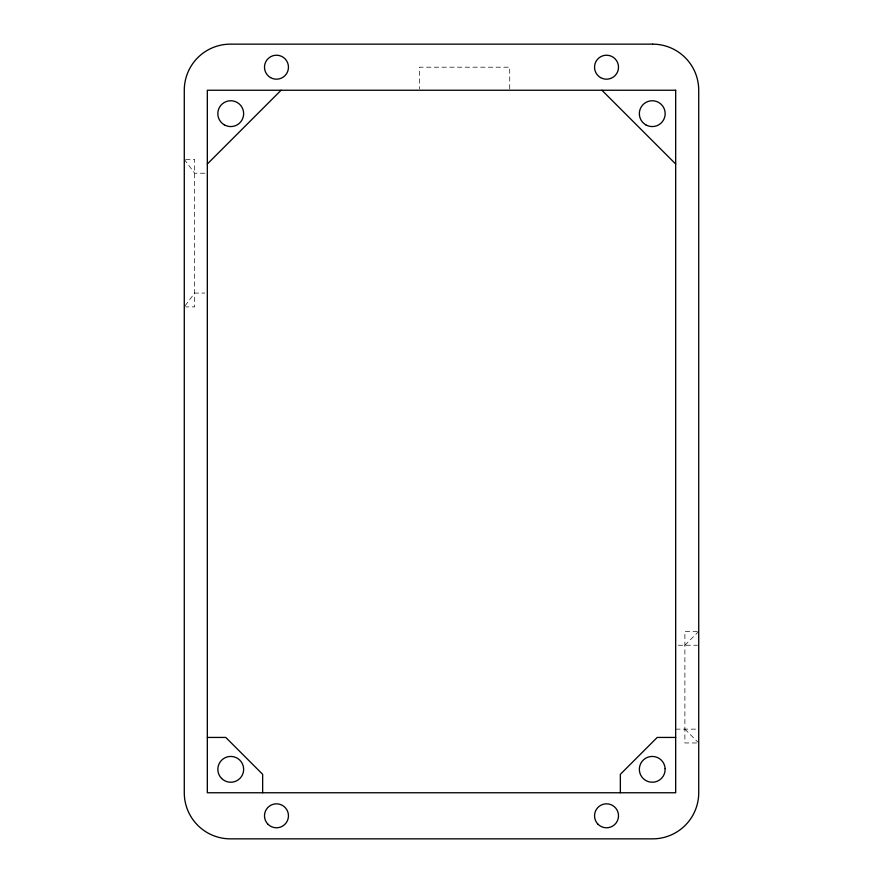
<?xml version="1.0" encoding="UTF-8"?>
<svg xmlns="http://www.w3.org/2000/svg" width="883" height="883" viewBox="0 0 883 883"><rect width="100%" height="100%" fill="white"/><g stroke="black" fill="none" stroke-linecap="round" stroke-linejoin="round"><path stroke-width="0.66" stroke-dasharray="4.42 3.31" d="M185.077 305.838L194.657 293.068L204.801 293.068M684.888 645.241L697.791 632.338M185.585 159.393L194.657 159.393L194.657 306.898L185.585 306.898M204.801 173.223L194.657 173.223L185.077 160.452M697.46 631.411L684.888 631.411L684.888 742.967L697.46 742.967M678.299 645.241L697.46 645.241M675.672 729.137L697.46 729.137M684.888 729.137L697.791 742.051M509.723 88.896L509.723 67.196L419.37 67.196L419.37 88.896"/><path stroke-width="1.32" d="M207.328 163.995L281.081 90.243M207.328 737.437L225.772 737.437L262.648 774.314L262.648 792.757M675.672 737.437L657.228 737.437L620.352 774.314L620.352 792.757M601.919 90.243L675.672 163.995M665.142 768.607L664.888 771.963A12.903 12.903 0 0 1 652.99 782.228L649.623 781.974A12.903 12.903 0 0 1 639.435 767.824A12.903 12.903 0 0 1 652.647 756.433A12.903 12.903 0 0 1 665.142 768.607M652.625 44.15L230.375 44.15A46.093 46.093 0 0 0 184.282 90.243L184.282 792.757A46.093 46.093 0 0 0 230.375 838.85L652.625 838.85A46.093 46.093 0 0 0 698.718 792.757L698.718 90.243A46.093 46.093 0 0 0 652.625 44.15M675.672 90.243L207.328 90.243L207.328 792.757L675.672 792.757L675.672 90.243M268.002 824.28A11.987 11.987 0 0 0 288.057 818.905A11.987 11.987 0 0 0 273.377 804.225A11.987 11.987 0 0 0 268.002 824.28M598.045 824.28A11.987 11.987 0 0 0 618.1 818.905A11.987 11.987 0 0 0 603.42 804.225A11.987 11.987 0 0 0 598.045 824.28M600.528 77.583A11.987 11.987 0 0 0 618.508 67.196A11.987 11.987 0 0 0 600.528 56.821A11.987 11.987 0 0 0 600.528 77.583M270.485 77.583A11.987 11.987 0 0 0 288.465 67.196A11.987 11.987 0 0 0 270.485 56.821A11.987 11.987 0 0 0 270.485 77.583M224.293 124.845A12.903 12.903 0 0 0 243.653 113.664A12.903 12.903 0 0 0 224.293 102.483A12.903 12.903 0 0 0 224.293 124.845M645.804 124.845A12.903 12.903 0 0 0 665.164 113.664A12.903 12.903 0 0 0 645.804 102.483A12.903 12.903 0 0 0 645.804 124.845M221.622 778.464A12.903 12.903 0 0 0 243.211 772.68A12.903 12.903 0 0 0 227.406 756.874A12.903 12.903 0 0 0 221.622 778.464"/></g></svg>
